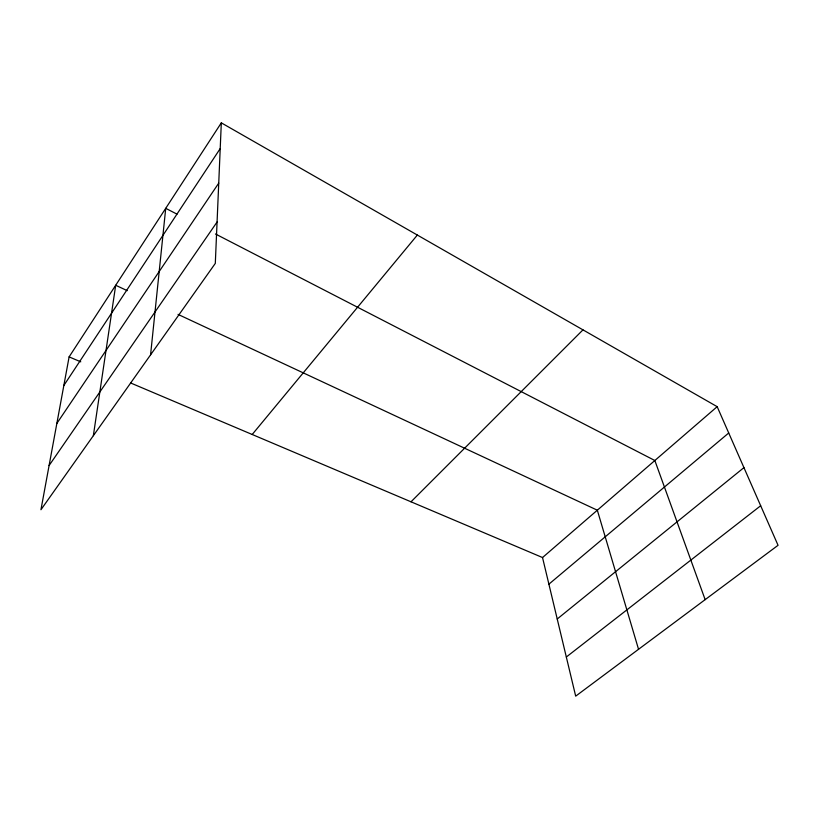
<?xml version="1.0" encoding="UTF-8"?>
<svg xmlns="http://www.w3.org/2000/svg" width="819" height="819" viewBox="0 0 819 819"><rect width="100%" height="100%" fill="white"/><g stroke="black" fill="none" stroke-linecap="round" stroke-linejoin="round"><path stroke-width="1.23" d="M221.314 122.85L215.305 263.39L40.95 509.725L69.113 356.889L221.314 122.85L717.168 406.674L778.05 545.3L575.685 696.15L542.526 557.544L130.897 383.077M150.573 354.842L165.725 208.333L177.027 214.158M93.356 435.688L115.694 285.268L127.232 290.663M63.851 385.473L220.209 148.587M56.859 423.423L218.734 183.139M49.089 465.54L217.076 222.01M252.201 434.49L417.342 235.053M411.005 501.801L582.974 329.862M542.526 557.544L717.168 406.674M548.894 584.172L728.726 432.985M557.227 619L743.939 467.629M566.328 657.012L760.677 505.743M69.113 356.889L80.774 361.834M178.03 314.383L597.327 510.206L638.544 649.293M215.458 233.978L654.842 460.513L705.149 599.641"/></g></svg>
